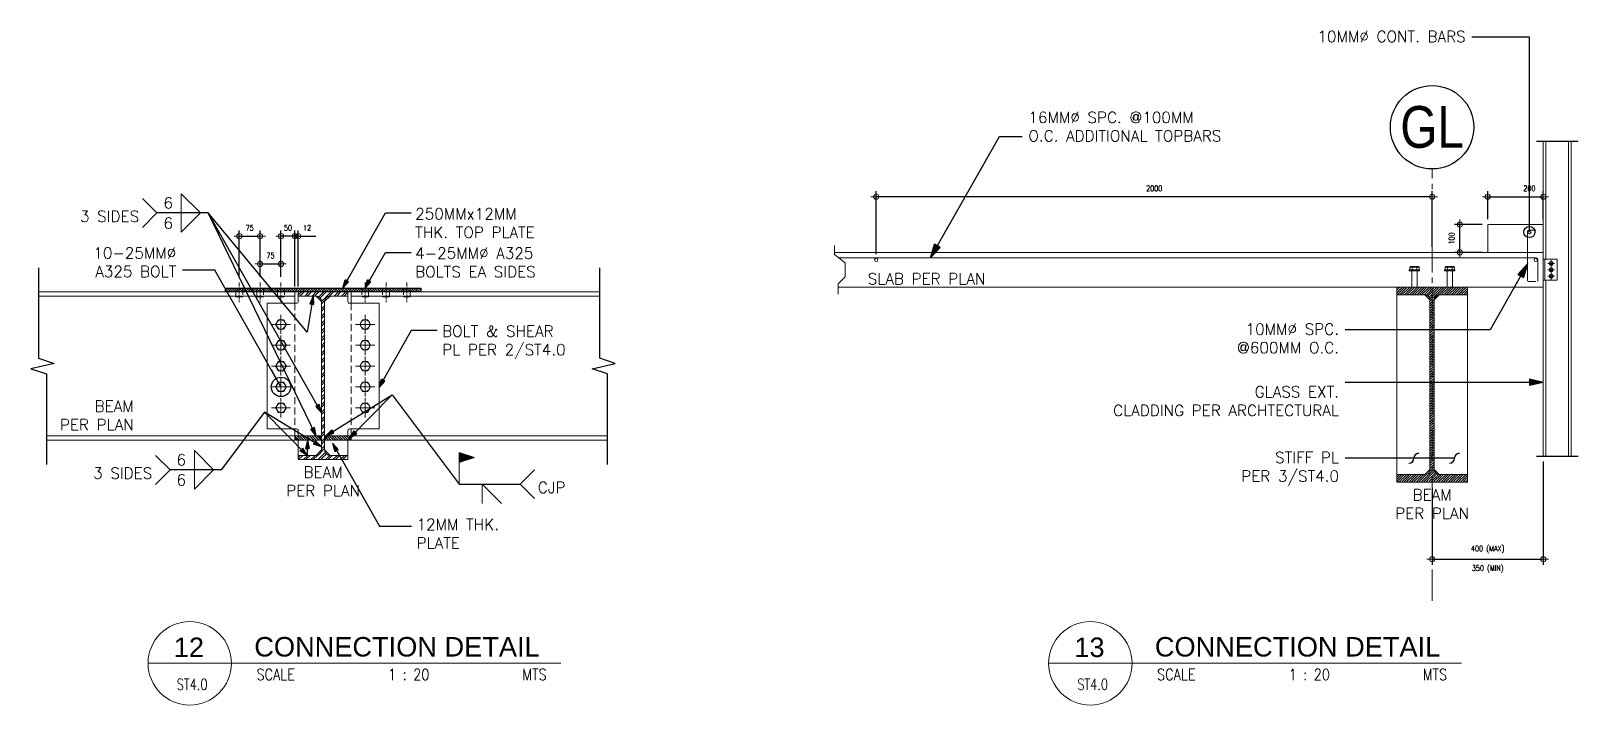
# Model space of a CAD drawing. Header units: millimetres. Extents: x -14320 to 437400, y -59080 to 73710.
# Drawn here: x 29729 to 35295, y 13732 to 16156 of the extents above; entities that cross this region are included whole.
import ezdxf
from ezdxf.enums import TextEntityAlignment as Align

# ---------------------------------------------------------------- set-up
doc = ezdxf.new("R2010")
doc.units = ezdxf.units.MM
doc.header["$LTSCALE"] = 10
doc.header["$MEASUREMENT"] = 0
doc.linetypes.add('CENTER2', pattern=[1.125, 0.75, -0.125, 0.125, -0.125])
doc.linetypes.add('HIDDEN', pattern=[0.375, 0.25, -0.125])
for name, color, linetype, lineweight in [('.2 - RED', 1, 'Continuous', 20), ('grid_iden', 1, 'Continuous', 9), ('HATCH', 8, 'Continuous', 5), ('HPROP', 251, 'Continuous', 9), ('OUTLINE', 1, 'HIDDEN', 15), ('S-Ablt', 1, 'Continuous', 9), ('S-ANNO-DIMS', 1, 'Continuous', 5), ('S-Anno-Text', 52, 'Continuous', 15), ('S-ANNO-WELD', 1, 'Continuous', 9), ('S-BEAM-IDEN', 2, 'Continuous', 9), ('S-BRACE', 2, 'Continuous', 9), ('S-COLS', 6, 'Continuous', 15), ('S-DETL-FAST', 40, 'Continuous', 9), ('S-DETL-LN03', 3, 'Continuous', 9), ('S-DETL-RBAR', 7, 'Continuous', 9), ('S_GRID LINES', 252, 'Continuous', 5), ('SLAB', 4, 'Continuous', 9), ('TEXT', 2, 'Continuous', 20), ('WINDOW', 37, 'Continuous', 15)]:
    doc.layers.add(name, color=color, linetype=linetype, lineweight=lineweight)
doc.styles.add('1', font='simplex.shx', dxfattribs={"width": 0.85, "height": 40})
doc.styles.add('2', font='simplex.shx', dxfattribs={"width": 0.95, "height": 40})
doc.styles.add('40', font='simplex.shx', dxfattribs={"width": 0.8, "height": 20})
doc.styles.add('ARIALNW', font='ARIALN.TTF')
doc.styles.add('ROMANS12', font='ROMANS.shx', dxfattribs={"height": 1.125})
doc.styles.add('ROMANSX', font='ROMANS.shx', dxfattribs={"height": 0.09375})
doc.styles.add('SHEETNAME', font='simplex.shx', dxfattribs={"width": 0.75, "height": 200})
doc.styles.add('TITLE1', font='HELV.shx', dxfattribs={"height": 500})
doc.dimstyles.new('ESCA20', dxfattribs={"dimtxt": 40, "dimasz": 0.25, "dimexe": 20, "dimexo": 20, "dimgap": 20, "dimtad": 1, "dimdec": 0, "dimrnd": 1, "dimdsep": 46, "dimtxsty": '40', "dimblk1": 'ESCADIM_ARW', "dimblk2": 'ESCADIM_ARW', "dimsah": 1, "dimcen": 50, "dimclrd": 256, "dimclre": 256, "dimclrt": 52, "dimadec": 0, "dimazin": 0, "dimtfac": 1, "dimtdec": 0, "dimtofl": 0, "dimtmove": 0, "dimatfit": 3, "dimldrblk": 'ESCADIM_ARW', "dimfxl": 1, "dimtolj": 1, "dimtzin": 0, "dimarcsym": 0})
doc.dimstyles.new('ESCA_ARW$7', dxfattribs={"dimtxt": 200, "dimasz": 1, "dimexe": 100, "dimexo": 100, "dimgap": 100, "dimtad": 1, "dimdec": 0, "dimrnd": 1, "dimdsep": 46, "dimtxsty": '1', "dimblk1": 'dim_arw', "dimblk2": 'dim_arw', "dimsah": 1, "dimcen": 50, "dimclrd": 1, "dimclre": 256, "dimclrt": 52, "dimadec": 0, "dimazin": 0, "dimtfac": 1, "dimtofl": 0, "dimtmove": 0, "dimatfit": 3, "dimldrblk": 'dim_arw', "dimfxl": 1, "dimtolj": 1, "dimtzin": 0, "dimarcsym": 0})

# ---------------------------------------------------------------- blocks, each defined once
blk = doc.blocks.new('BOLT', base_point=(6.579, 3.6798))
for p, q in [((6.571, 3.6847), (6.571, 3.6798)), ((6.575, 3.6847), (6.571, 3.6847)), ((6.575, 3.6858), (6.573, 3.6858)), ((6.575, 3.6798), (6.575, 3.6858)), ((6.575, 3.6858), (6.583, 3.6858)), ((6.575, 3.6847), (6.583, 3.6847)), ((6.585, 3.6858), (6.583, 3.6858)), ((6.583, 3.6798), (6.583, 3.6858)), ((6.587, 3.6847), (6.583, 3.6847)), ((6.587, 3.6798), (6.587, 3.6847))]:
    blk.add_line(p, q)
for centre, radius, start, end in [((6.573, 3.6833), 0.00241, 33.9696, 146.0304), ((6.579, 3.6777), 0.00805, 60.2058, 119.7942), ((6.585, 3.6833), 0.00241, 33.9696, 146.0304)]:
    blk.add_arc(centre, radius, start, end)
blk = doc.blocks.new('BOLT20')
at = {"color": 1}
for p, q in [((-18.5, 4.5), (-18.5, 0)), ((18.5, 4.5), (-18.5, 4.5)), ((-18.5, 0), (18.5, 0)), ((18.5, 0), (18.5, 4.5))]:
    blk.add_line(p, q, dxfattribs=at)
at = {"color": 1, "xscale": 2125, "yscale": 2000, "zscale": 2125}
blk.add_blockref('BOLT', (0, 4.5), dxfattribs=at)
blk = doc.blocks.new('HBOLTP')
at = {"color": 0, "linetype": 'ByBlock'}
blk.add_lwpolyline([(-0.25, 0.43), (-0.5, 0), (-0.25, -0.43), (0.25, -0.43), (0.5, 0), (0.25, 0.43)], close=True, dxfattribs=at)
blk.add_circle((0, 0), 0.433, dxfattribs=at)
blk = doc.blocks.new('ESCADIM_ARW')
at = {"color": 9}
blk.add_line((75, 0), (-75, 0), dxfattribs=at)
blk.add_circle((0, 0), 37.5, dxfattribs=at)
blk = doc.blocks.new('*D71')
at = {"layer": 'Defpoints', "color": 0, "transparency": 16777216}
for p in [(35170, 15559.7), (34970, 15459.7), (35170, 15459.7)]:
    blk.add_point(p, dxfattribs=at)
at = {"layer": 'S-ANNO-DIMS', "lineweight": -2, "transparency": 16777216}
for p, q in [((34970, 15479.7), (34970, 15579.7)), ((34970.3, 15559.7), (35169.8, 15559.7)), ((35170, 15479.7), (35170, 15579.7))]:
    blk.add_line(p, q, dxfattribs=at)
at = {"layer": 'S-ANNO-DIMS', "lineweight": -2, "transparency": 16777216, "xscale": 0.25, "yscale": 0.25, "zscale": 0.25, "rotation": 180}
blk.add_blockref('ESCADIM_ARW', (34970, 15559.7), dxfattribs=at)
at = {"layer": 'S-ANNO-DIMS', "lineweight": -2, "transparency": 16777216, "xscale": 0.25, "yscale": 0.25, "zscale": 0.25}
blk.add_blockref('ESCADIM_ARW', (35170, 15559.7), dxfattribs=at)
at = {"layer": 'S-ANNO-DIMS', "color": 52, "transparency": 16777216, "insert": (35120, 15589.7), "char_height": 20, "attachment_point": 5, "style": '40'}
blk.add_mtext('\\A1;200', dxfattribs=at)
blk = doc.blocks.new('*D72')
at = {"layer": 'Defpoints', "color": 0, "transparency": 16777216}
for p in [(34870, 15459.7), (34970, 15459.7), (34970, 15359.7)]:
    blk.add_point(p, dxfattribs=at)
at = {"layer": 'S-ANNO-DIMS', "lineweight": -2, "transparency": 16777216}
for p, q in [((34950, 15459.7), (34850, 15459.7)), ((34870, 15360), (34870, 15459.5)), ((34950, 15359.7), (34850, 15359.7))]:
    blk.add_line(p, q, dxfattribs=at)
at = {"layer": 'S-ANNO-DIMS', "lineweight": -2, "transparency": 16777216, "xscale": 0.25, "yscale": 0.25, "zscale": 0.25}
for p, rotation in [((34870, 15459.7), 90), ((34870, 15359.7), 270)]:
    blk.add_blockref('ESCADIM_ARW', p, dxfattribs=dict(at, rotation=rotation))
at = {"layer": 'S-ANNO-DIMS', "color": 52, "transparency": 16777216, "insert": (34840, 15409.7), "char_height": 20, "attachment_point": 5, "rotation": 90, "style": '40'}
blk.add_mtext('\\A1;100', dxfattribs=at)
blk = doc.blocks.new('*D73')
at = {"layer": 'Defpoints', "color": 0, "transparency": 16777216}
for p in [(32770, 15559.7), (32770, 15332.7), (34770, 15359.7)]:
    blk.add_point(p, dxfattribs=at)
at = {"layer": 'S-ANNO-DIMS', "lineweight": -2, "transparency": 16777216}
for p, q in [((32770, 15352.7), (32770, 15579.7)), ((34769.8, 15559.7), (32770.3, 15559.7)), ((34770, 15379.7), (34770, 15579.7))]:
    blk.add_line(p, q, dxfattribs=at)
at = {"layer": 'S-ANNO-DIMS', "lineweight": -2, "transparency": 16777216, "xscale": 0.25, "yscale": 0.25, "zscale": 0.25, "rotation": 180}
blk.add_blockref('ESCADIM_ARW', (32770, 15559.7), dxfattribs=at)
at = {"layer": 'S-ANNO-DIMS', "lineweight": -2, "transparency": 16777216, "xscale": 0.25, "yscale": 0.25, "zscale": 0.25}
blk.add_blockref('ESCADIM_ARW', (34770, 15559.7), dxfattribs=at)
at = {"layer": 'S-ANNO-DIMS', "color": 52, "transparency": 16777216, "insert": (33770, 15589.7), "char_height": 20, "attachment_point": 5, "style": '40'}
blk.add_mtext('\\A1;2000', dxfattribs=at)
blk = doc.blocks.new('dim_arw')
h = blk.add_hatch(color=256)
h.paths.add_polyline_path([(-125.603, 29.454), (0, 0), (-125.603, -29.454, -0.115681), (-132.51, 0, -0.115681)])
h.paths.add_polyline_path([(-249.023, 58.396), (-125.603, 29.454, 0.115681), (-132.51, 0, 0.115681), (-125.603, -29.454), (-249.023, -58.396)])
for p, q in [((0, 0), (-249.023, 58.396)), ((-249.023, 58.396), (-249.023, -58.396)), ((0, 0), (-249.023, -58.396))]:
    blk.add_line(p, q)
blk = doc.blocks.new('*D74')
at = {"layer": 'Defpoints', "color": 0, "transparency": 16777216}
for p in [(35170, 14627.2, 0), (34770, 14532.9, 0), (35170, 14256.3)]:
    blk.add_point(p, dxfattribs=at)
at = {"layer": 'S-ANNO-DIMS', "lineweight": -2, "transparency": 16777216}
for p, q in [((35170, 14607.2), (35170, 14236.3)), ((34770, 14512.9), (34770, 14236.3)), ((34770.3, 14256.3), (35169.8, 14256.3))]:
    blk.add_line(p, q, dxfattribs=at)
at = {"layer": 'S-ANNO-DIMS', "lineweight": -2, "transparency": 16777216, "xscale": 0.25, "yscale": 0.25, "zscale": 0.25, "rotation": 180}
blk.add_blockref('ESCADIM_ARW', (34770, 14256.3), dxfattribs=at)
at = {"layer": 'S-ANNO-DIMS', "lineweight": -2, "transparency": 16777216, "xscale": 0.25, "yscale": 0.25, "zscale": 0.25}
blk.add_blockref('ESCADIM_ARW', (35170, 14256.3), dxfattribs=at)
at = {"layer": 'S-ANNO-DIMS', "color": 52, "transparency": 16777216, "char_height": 20, "attachment_point": 5, "style": '40'}
for s, insert in [('\\A1;400 (MAX)', (34970, 14291.6)), ('\\A1;350 (MIN)', (34970, 14221.1))]:
    blk.add_mtext(s, dxfattribs=dict(at, insert=insert))
blk = doc.blocks.new('*D123')
at = {"layer": 'Defpoints', "color": 0, "transparency": 16777216}
for p in [(30690.6, 15418), (30678.6, 15217.5), (30690.6, 15217.5)]:
    blk.add_point(p, dxfattribs=at)
at = {"layer": 'S-ANNO-DIMS', "lineweight": -2, "transparency": 16777216}
for p, q in [((30678.3, 15418), (30678.1, 15418)), ((30678.6, 15237.5), (30678.6, 15438)), ((30690.6, 15237.5), (30690.6, 15438)), ((30690.8, 15418), (30753.9, 15418))]:
    blk.add_line(p, q, dxfattribs=at)
at = {"layer": 'S-ANNO-DIMS', "lineweight": -2, "transparency": 16777216, "xscale": 0.25, "yscale": 0.25, "zscale": 0.25}
blk.add_blockref('ESCADIM_ARW', (30678.6, 15418), dxfattribs=at)
at = {"layer": 'S-ANNO-DIMS', "lineweight": -2, "transparency": 16777216, "xscale": 0.25, "yscale": 0.25, "zscale": 0.25, "rotation": 180}
blk.add_blockref('ESCADIM_ARW', (30690.6, 15418), dxfattribs=at)
at = {"layer": 'S-ANNO-DIMS', "color": 52, "transparency": 16777216, "insert": (30722.5, 15448), "char_height": 20, "attachment_point": 5, "style": '40'}
blk.add_mtext('\\A1;12', dxfattribs=at)
blk = doc.blocks.new('*D124')
at = {"layer": 'Defpoints', "color": 0, "transparency": 16777216}
for p in [(30628.6, 15418), (30628.6, 15251.5), (30678.6, 15217.5)]:
    blk.add_point(p, dxfattribs=at)
at = {"layer": 'S-ANNO-DIMS', "lineweight": -2, "transparency": 16777216}
for p, q in [((30628.6, 15271.5), (30628.6, 15438)), ((30678.3, 15418), (30628.8, 15418)), ((30678.6, 15237.5), (30678.6, 15438))]:
    blk.add_line(p, q, dxfattribs=at)
at = {"layer": 'S-ANNO-DIMS', "lineweight": -2, "transparency": 16777216, "xscale": 0.25, "yscale": 0.25, "zscale": 0.25, "rotation": 180}
blk.add_blockref('ESCADIM_ARW', (30628.6, 15418), dxfattribs=at)
at = {"layer": 'S-ANNO-DIMS', "lineweight": -2, "transparency": 16777216, "xscale": 0.25, "yscale": 0.25, "zscale": 0.25}
blk.add_blockref('ESCADIM_ARW', (30678.6, 15418), dxfattribs=at)
at = {"layer": 'S-ANNO-DIMS', "color": 52, "transparency": 16777216, "insert": (30653.6, 15448), "char_height": 20, "attachment_point": 5, "style": '40'}
blk.add_mtext('\\A1;50', dxfattribs=at)
blk = doc.blocks.new('*D125')
at = {"layer": 'Defpoints', "color": 0, "transparency": 16777216}
for p in [(30628.6, 15318), (30553.6, 15251.5), (30628.6, 15251.5)]:
    blk.add_point(p, dxfattribs=at)
at = {"layer": 'S-ANNO-DIMS', "lineweight": -2, "transparency": 16777216}
for p, q in [((30553.6, 15271.5), (30553.6, 15338)), ((30553.8, 15318), (30628.3, 15318)), ((30628.6, 15271.5), (30628.6, 15338))]:
    blk.add_line(p, q, dxfattribs=at)
at = {"layer": 'S-ANNO-DIMS', "lineweight": -2, "transparency": 16777216, "xscale": 0.25, "yscale": 0.25, "zscale": 0.25, "rotation": 180}
blk.add_blockref('ESCADIM_ARW', (30553.6, 15318), dxfattribs=at)
at = {"layer": 'S-ANNO-DIMS', "lineweight": -2, "transparency": 16777216, "xscale": 0.25, "yscale": 0.25, "zscale": 0.25}
blk.add_blockref('ESCADIM_ARW', (30628.6, 15318), dxfattribs=at)
at = {"layer": 'S-ANNO-DIMS', "color": 52, "transparency": 16777216, "insert": (30591.1, 15348), "char_height": 20, "attachment_point": 5, "style": '40'}
blk.add_mtext('\\A1;75', dxfattribs=at)
blk = doc.blocks.new('*D126')
at = {"layer": 'Defpoints', "color": 0, "transparency": 16777216}
for p in [(30553.6, 15418), (30478.6, 15251.5), (30553.6, 15251.5)]:
    blk.add_point(p, dxfattribs=at)
at = {"layer": 'S-ANNO-DIMS', "lineweight": -2, "transparency": 16777216}
for p, q in [((30478.6, 15271.5), (30478.6, 15438)), ((30478.8, 15418), (30553.3, 15418)), ((30553.6, 15271.5), (30553.6, 15438))]:
    blk.add_line(p, q, dxfattribs=at)
at = {"layer": 'S-ANNO-DIMS', "lineweight": -2, "transparency": 16777216, "xscale": 0.25, "yscale": 0.25, "zscale": 0.25, "rotation": 180}
blk.add_blockref('ESCADIM_ARW', (30478.6, 15418), dxfattribs=at)
at = {"layer": 'S-ANNO-DIMS', "lineweight": -2, "transparency": 16777216, "xscale": 0.25, "yscale": 0.25, "zscale": 0.25}
blk.add_blockref('ESCADIM_ARW', (30553.6, 15418), dxfattribs=at)
at = {"layer": 'S-ANNO-DIMS', "color": 52, "transparency": 16777216, "insert": (30516.1, 15448), "char_height": 20, "attachment_point": 5, "style": '40'}
blk.add_mtext('\\A1;75', dxfattribs=at)
blk = doc.blocks.new('*U11')
at = {"layer": 'S-ANNO-WELD'}
blk.add_lwpolyline([(0, 0), (0, -0.162), (0.162, 0)], dxfattribs=at)
blk = doc.blocks.new('*U8')
at = {"layer": 'S-ANNO-WELD'}
blk.add_line((0, 0), (0, 0.225), dxfattribs=at)
blk.add_lwpolyline([(0, 0.182), (0, 0.268), (-0.13, 0.225), (0, 0.182)], dxfattribs=at)
blk.add_solid([(0, 0.182), (-0.13, 0.225), (0, 0.268)], dxfattribs=at)

msp = doc.modelspace()

# ---------------------------------------------------------------- hatches: boundary and pattern name
at = {"layer": 'HATCH'}
h = msp.add_hatch(dxfattribs=at)
h.set_pattern_fill('ANSI31', color=254, scale=50, angle=90, style=0)
h.set_pattern_definition([(135, (-112174.879, -117250.99), (-4.41941738, -4.41941738), [])])
h.paths.add_polyline_path([(30428.6, 15231.5), (31131.4, 15231.5), (31131.4, 15217.5), (30428.6, 15217.5)])
h = msp.add_hatch(dxfattribs=at)
h.set_pattern_fill('ANSI32', color=256, scale=50, style=0)
h.set_pattern_definition([(45, (-3240, 8136), (-13.258252, 13.258252), []), (45, (-3231.161, 8136), (-13.258252, 13.258252), [])])
edge = h.paths.add_edge_path()
edge.add_line((30780, 14614.5), (30690.6, 14614.5))
edge.add_line((30690.6, 14614.5), (30690.6, 14629.5))
edge.add_line((30690.6, 14629.5), (30754.6, 14629.5))
edge.add_arc((30754.6, 14649.4), 19.9, 270, 360)
edge.add_line((30774.5, 14649.4), (30774.5, 15182.6))
edge.add_arc((30754.6, 15182.6), 19.9, 0, 90)
edge.add_line((30754.6, 15202.5), (30690.6, 15202.5))
edge.add_line((30690.6, 15202.5), (30690.6, 15217.5))
edge.add_line((30690.6, 15217.5), (30869.4, 15217.5))
edge.add_line((30869.4, 15217.5), (30869.4, 15202.5))
edge.add_line((30869.4, 15202.5), (30805.4, 15202.5))
edge.add_arc((30805.4, 15182.6), 19.9, 90, 180)
edge.add_line((30785.5, 15182.6), (30785.5, 14649.4))
edge.add_arc((30805.4, 14649.4), 19.9, 180, 270)
edge.add_line((30805.4, 14629.5), (30869.4, 14629.5))
edge.add_line((30869.4, 14629.5), (30869.4, 14614.5))
edge.add_line((30869.4, 14614.5), (30780, 14614.5))
h = msp.add_hatch(dxfattribs=at)
h.set_pattern_fill('ANSI31', color=254, scale=50, style=0)
h.set_pattern_definition([(45, (-117060.623, 1741.6995), (-4.41941738, 4.41941738), [])])
edge = h.paths.add_edge_path()
edge.add_line((34770, 14532.9), (34642.9, 14532.9))
edge.add_line((34642.9, 14532.9), (34642.9, 14560.9))
edge.add_line((34642.9, 14560.9), (34744.2, 14560.9))
edge.add_arc((34744.2, 14579), 18.1, 270, 360)
edge.add_line((34762.3, 14579), (34762.3, 15188.7))
edge.add_arc((34744.2, 15188.7), 18.1, 0, 90)
edge.add_line((34744.2, 15206.8), (34642.9, 15206.8))
edge.add_line((34642.9, 15206.8), (34642.9, 15234.7))
edge.add_line((34642.9, 15234.7), (34897.1, 15234.7))
edge.add_line((34897.1, 15234.7), (34897.1, 15206.8))
edge.add_line((34897.1, 15206.8), (34795.8, 15206.8))
edge.add_arc((34795.8, 15188.7), 18.1, 90, 180)
edge.add_line((34777.7, 15188.7), (34777.7, 14579))
edge.add_arc((34795.8, 14579), 18.1, 180, 270)
edge.add_line((34795.8, 14560.9), (34897.1, 14560.9))
edge.add_line((34897.1, 14560.9), (34897.1, 14532.9))
edge.add_line((34897.1, 14532.9), (34770, 14532.9))
h = msp.add_hatch(dxfattribs=at)
h.set_pattern_fill('ANSI31', color=254, scale=50, angle=90, style=0)
h.set_pattern_definition([(135, (-3240, 8136), (-4.4194174, -4.4194174), [])])
h.paths.add_polyline_path([(30690.6, 14684.4), (30774.5, 14684.4), (30762.5, 14700), (30678.6, 14700)])
h.paths.add_polyline_path([(30869.4, 14684.4), (30785.5, 14684.4), (30797.5, 14700), (30881.4, 14700)])
h = msp.add_hatch(dxfattribs=at)
h.set_pattern_fill('ANSI37', color=256, scale=5, style=0)
h.set_pattern_definition([(45, (-3240, 8136), (-0.441941738, 0.441941738), []), (135, (-3240, 8136), (-0.441941738, -0.441941738), [])])
h.paths.add_polyline_path([(30678.6, 14700), (30678.6, 14684.4), (30690.6, 14684.4)])
h.paths.add_polyline_path([(30774.5, 14700), (30762.5, 14700), (30774.5, 14684.4)])
h.paths.add_polyline_path([(30797.5, 14700), (30785.5, 14700), (30785.5, 14684.4)])
h.paths.add_polyline_path([(30881.4, 14700), (30869.4, 14684.4), (30881.4, 14684.4)])

# ---------------------------------------------------------------- linework, layer by layer
at = {"layer": '.2 - RED', "elevation": 0}
for points in [[(35170, 15259.7), (35220, 15259.7), (35220, 15334.7), (35170, 15334.7)], [(35176, 15259.7), (35170, 15259.7), (35170, 15334.7), (35176, 15334.7)], [(34642.9, 15206.8), (34744.2, 15206.8), (34762.3, 15188.7), (34762.3, 14579), (34744.2, 14560.9), (34642.9, 14560.9)], [(34897.1, 15206.8), (34795.8, 15206.8), (34777.7, 15188.7), (34777.7, 14579), (34795.8, 14560.9), (34897.1, 14560.9)]]:
    msp.add_lwpolyline(points, close=True, dxfattribs=at)
at = {"color": 1}
for p, q in [((35145, 15759.7, 0), (35295, 15759.7, 0)), ((35145, 14627.2, 0), (35295, 14627.2, 0))]:
    msp.add_line(p, q, dxfattribs=at)
for points in [[(29756.8, 15304.7), (29756.8, 14978.7), (29812.4, 14960.4), (29729, 14941.4), (29784.6, 14923.1), (29784.6, 14597.1)], [(31803.2, 14597.1), (31803.2, 14923.1), (31747.6, 14941.4), (31831, 14960.4), (31775.4, 14978.7), (31775.4, 15304.7)]]:
    msp.add_lwpolyline(points, dxfattribs=at)
at = {"color": 5}
msp.add_lwpolyline([(30428.6, 15231.5), (31131.4, 15231.5), (31131.4, 15217.5), (30428.6, 15217.5)], close=True, dxfattribs=at)
msp.add_circle((34770, 15809.7, 0), 150)
at = {"layer": 'grid_iden', "elevation": 0}
msp.add_lwpolyline([(32620, 15384.7), (32620, 15351.6), (32658.7, 15322.2), (32658.7, 15272.2), (32633.7, 15246.8), (32633.7, 15209.7)], dxfattribs=at)
at = {"layer": 'HPROP', "color": 1}
for p, q in [((34696.4, 15297.3, 0), (34696.4, 15234.7, 0)), ((34716.4, 15297.3, 0), (34716.4, 15234.7, 0)), ((34823.6, 15297.3, 0), (34823.6, 15234.7, 0)), ((34843.6, 15297.3, 0), (34843.6, 15234.7, 0)), ((34716.4, 15234.7, 0), (34696.4, 15234.7, 0)), ((34823.6, 15234.7, 0), (34843.6, 15234.7, 0))]:
    msp.add_line(p, q, dxfattribs=at)
at = {"layer": 'OUTLINE', "linetype": 'HIDDEN', "ltscale": 10}
for p, q in [((30678.6, 15176.9), (30678.6, 14725)), ((30881.4, 15176.9), (30881.4, 14725))]:
    msp.add_line(p, q, dxfattribs=at)
for points in [[(30491.1, 15200.2), (30466.1, 15200.2), (30466.1, 15231.5), (30491.1, 15231.5)], [(30566.1, 15200.2), (30541.1, 15200.2), (30541.1, 15231.5), (30566.1, 15231.5)], [(30641.1, 15200.2), (30616.1, 15200.2), (30616.1, 15231.5), (30641.1, 15231.5)], [(30918.9, 15200.2), (30943.9, 15200.2), (30943.9, 15231.5), (30918.9, 15231.5)], [(30993.9, 15200.2), (31018.9, 15200.2), (31018.9, 15231.5), (30993.9, 15231.5)], [(31068.9, 15200.2), (31093.9, 15200.2), (31093.9, 15231.5), (31068.9, 15231.5)]]:
    msp.add_lwpolyline(points, close=True, dxfattribs=at)
at = {"layer": 'S-ANNO-DIMS', "linetype": 'CENTER2'}
for p, q in [((35185.8, 15320, 0), (35210.2, 15320, 0)), ((35198, 15307.8, 0), (35198, 15332.2, 0)), ((35198, 15285, 0), (35198, 15309.5, 0)), ((35185.8, 15297.2, 0), (35210.2, 15297.2, 0)), ((35185.8, 15274.5, 0), (35210.2, 15274.5, 0)), ((35198, 15286.7, 0), (35198, 15262.3, 0)), ((30594.2, 15100.9), (30663, 15100.9)), ((30628.6, 15135.3), (30628.6, 15066.5)), ((30965.8, 15100.9), (30897, 15100.9)), ((30931.4, 15135.3), (30931.4, 15066.5)), ((30628.6, 15060.3), (30628.6, 14991.5)), ((30931.4, 15060.3), (30931.4, 14991.5)), ((30594.2, 15025.9), (30663, 15025.9)), ((30628.6, 14985.3), (30628.6, 14916.5)), ((30965.8, 15025.9), (30897, 15025.9)), ((30931.4, 14985.3), (30931.4, 14916.5)), ((30594.2, 14950.9), (30663, 14950.9)), ((30965.8, 14950.9), (30897, 14950.9)), ((30594.2, 14875.9), (30663, 14875.9)), ((30628.6, 14910.3), (30628.6, 14841.5)), ((30965.8, 14875.9), (30897, 14875.9)), ((30931.4, 14910.3), (30931.4, 14841.5)), ((30628.6, 14835.3), (30628.6, 14766.5)), ((30931.4, 14835.3), (30931.4, 14766.5)), ((30594.2, 14800.9), (30663, 14800.9)), ((30965.8, 14800.9), (30897, 14800.9))]:
    msp.add_line(p, q, dxfattribs=at)
at = {"layer": 'S-ANNO-DIMS', "linetype": 'CENTER2', "ltscale": 2}
for p, q in [((30478.6, 15251.5), (30478.6, 15180.2)), ((30553.6, 15251.5), (30553.6, 15180.2)), ((30553.6, 15251.5), (30553.6, 15180.2)), ((30628.6, 15251.5), (30628.6, 15180.2)), ((30931.4, 15251.5), (30931.4, 15180.2)), ((31006.4, 15251.5), (31006.4, 15180.2)), ((31006.4, 15251.5), (31006.4, 15180.2)), ((31081.4, 15251.5), (31081.4, 15180.2))]:
    msp.add_line(p, q, dxfattribs=at)
at = {"layer": 'S-Anno-Text', "color": 1}
for p, q in [((30150.4, 13882), (31635.6, 13882)), ((33390.4, 13882), (34875.6, 13882))]:
    msp.add_line(p, q, dxfattribs=at)
for centre in [(30300.4, 13882), (33540.4, 13882)]:
    msp.add_circle(centre, 150, dxfattribs=at)
at = {"layer": 'S-ANNO-WELD'}
for points in [[(30130.2, 15553.3), (30182.1, 15501.4), (30130.2, 15449.4)], [(30177.5, 14629.5), (30229.4, 14577.6), (30177.5, 14525.6)], [(31540.7, 14578.3), (31488.8, 14526.3), (31540.7, 14474.4)]]:
    msp.add_lwpolyline(points, dxfattribs=at)
at = {"layer": 'S-BEAM-IDEN'}
for p, q in [((30678.6, 15201.9), (29756.8, 15201.9)), ((30881.4, 15201.9), (31775.4, 15201.9)), ((30678.6, 14700), (29784.6, 14700)), ((30881.4, 14700), (31803.2, 14700))]:
    msp.add_line(p, q, dxfattribs=at)
for points in [[(29756.8, 15217.5), (30678.6, 15217.5), (30678.6, 15176.9)], [(31775.4, 15217.5), (30881.4, 15217.5), (30881.4, 15176.9)], [(30678.6, 14725), (30678.6, 14684.4), (29784.6, 14684.4)], [(30881.4, 14725), (30881.4, 14684.4), (31803.2, 14684.4)]]:
    msp.add_lwpolyline(points, dxfattribs=at)
for points in [[(30690.6, 14684.4), (30774.5, 14684.4), (30762.5, 14700), (30678.6, 14700)], [(30869.4, 14684.4), (30785.5, 14684.4), (30797.5, 14700), (30881.4, 14700)]]:
    msp.add_lwpolyline(points, close=True, dxfattribs=at)
at = {"layer": 'S-BRACE', "color": 254, "ltscale": 0.05}
for points in [[(30774.5, 14700), (30774.5, 15182.6), (30754.6, 15202.5), (30690.6, 15202.5), (30690.6, 15182.9, -0.414214), (30684.6, 15176.9), (30578.6, 15176.9), (30578.6, 14725), (30684.6, 14725, -0.414214), (30690.6, 14719), (30690.6, 14700), (30774.5, 14700)], [(30785.5, 14700), (30785.5, 15182.6), (30805.4, 15202.5), (30869.4, 15202.5), (30869.4, 15182.9, 0.414214), (30875.4, 15176.9), (30981.4, 15176.9), (30981.4, 14725), (30875.4, 14725, 0.414214), (30869.4, 14719), (30869.4, 14700), (30785.5, 14700)]]:
    msp.add_lwpolyline(points, format="xyb", dxfattribs=at)
for points in [[(30690.6, 14684.4), (30774.5, 14684.4), (30774.5, 14649.4), (30754.6, 14629.5), (30690.6, 14629.5)], [(30869.4, 14684.4), (30785.5, 14684.4), (30785.5, 14649.4), (30805.4, 14629.5), (30869.4, 14629.5)]]:
    msp.add_lwpolyline(points, close=True, dxfattribs=at)
at = {"layer": 'S-COLS', "ltscale": 0.05}
msp.add_lwpolyline([(30780, 14614.5), (30690.6, 14614.5), (30690.6, 14629.5), (30754.6, 14629.5, 0.414214), (30774.5, 14649.4), (30774.5, 15182.6, 0.414214), (30754.6, 15202.5), (30690.6, 15202.5), (30690.6, 15217.5), (30869.4, 15217.5), (30869.4, 15202.5), (30805.4, 15202.5, 0.414214), (30785.5, 15182.6), (30785.5, 14649.4, 0.414214), (30805.4, 14629.5), (30869.4, 14629.5), (30869.4, 14614.5), (30780, 14614.5)], format="xyb", dxfattribs=at)
at = {"layer": 'S-DETL-LN03', "elevation": 0}
msp.add_lwpolyline([(34770, 14532.9), (34642.9, 14532.9), (34642.9, 14560.9), (34744.2, 14560.9, 0.414214), (34762.3, 14579), (34762.3, 15188.7, 0.414214), (34744.2, 15206.8), (34642.9, 15206.8), (34642.9, 15234.7), (34897.1, 15234.7), (34897.1, 15206.8), (34795.8, 15206.8, 0.414214), (34777.7, 15188.7), (34777.7, 14579, 0.414214), (34795.8, 14560.9), (34897.1, 14560.9), (34897.1, 14532.9), (34770, 14532.9)], format="xyb", dxfattribs=at)
at = {"layer": 'S-DETL-RBAR', "elevation": 0}
for points in [[(35143, 15254.7), (35119, 15254.7, -0.414214), (35113, 15260.7), (35113, 15433.7, -0.414214), (35119, 15439.7), (35143, 15439.7)], [(32635.7, 15339.7), (35144, 15339.7, -0.414214), (35150, 15333.7), (35150, 15254.7)]]:
    msp.add_lwpolyline(points, format="xyb", dxfattribs=at)
at = {"layer": 'S-DETL-RBAR'}
for centre in [(35120, 15432.7, 0), (32770, 15332.7, 0), (35143, 15332.7, 0)]:
    msp.add_circle(centre, 6, dxfattribs=at)
at = {"layer": 'S_GRID LINES', "linetype": 'CENTER2', "ltscale": 15}
msp.add_line((34770, 14106.3), (34770, 15659.7, 0), dxfattribs=at)
at = {"layer": 'SLAB', "elevation": 0}
msp.add_lwpolyline([(35170, 15359.7), (34970, 15359.7), (34970, 15459.7), (35170, 15459.7)], close=True, dxfattribs=at)
msp.add_lwpolyline([(32620, 15359.7), (35170, 15359.7), (35170, 15234.7), (32633.7, 15234.7)], dxfattribs=at)
at = {"layer": 'WINDOW', "linetype": 'Continuous', "lineweight": 15, "ltscale": 200}
for p, q in [((35170, 14627.2, 0), (35170, 15759.7, 0)), ((35179, 15334.7, 0), (35179, 15759.7, 0)), ((35261, 14627.2, 0), (35261, 15759.7, 0)), ((35270, 14627.2, 0), (35270, 15759.7, 0)), ((35179, 14627.2, 0), (35179, 15259.7, 0))]:
    msp.add_line(p, q, dxfattribs=at)

# ---------------------------------------------------------------- block references
at = {"layer": 'S-Ablt', "color": 1}
msp.add_blockref('BOLT20', (34706.4, 15292.8, 0), dxfattribs=at)
at = {"layer": 'S-Ablt', "color": 1, "xscale": -1}
msp.add_blockref('BOLT20', (34833.6, 15292.8, 0), dxfattribs=at)
at = {"layer": 'S-ANNO-WELD', "xscale": -426.6666666666861, "yscale": 426.666666666657, "zscale": 426.6666666666667, "rotation": 180}
for p in [(30269.9, 15501.4), (30317.2, 14577.6), (31352.6, 14457.1)]:
    msp.add_blockref('*U11', p, dxfattribs=at)
at = {"layer": 'S-ANNO-WELD'}
for name, p, xscale, yscale, zscale in [('*U11', (30269.9, 15501.4), 426.6666666666861, 426.6666666666861, 426.6666666666861), ('*U8', (31269.6, 14526.3), -426.6666666666861, 426.666666666657, 426.6666666666667), ('*U11', (30317.2, 14577.6), 426.6666666666861, 426.6666666666861, 426.6666666666861)]:
    msp.add_blockref(name, p, dxfattribs=dict(at, xscale=xscale, yscale=yscale, zscale=zscale))
at = {"layer": 'S-DETL-FAST', "linetype": 'ByBlock', "xscale": 13.85640646055377, "yscale": 13.85640646055377, "zscale": 13.85640646055377, "rotation": 180}
for p in [(35198, 15320, 0), (35198, 15297.2, 0)]:
    msp.add_blockref('HBOLTP', p, dxfattribs=at)
at = {"layer": 'S-DETL-FAST', "linetype": 'ByBlock'}
for p, xscale, yscale, zscale in [((35198, 15274.5, 0), -13.85640646055377, 13.85640646055377, 13.85640646055377), ((30628.6, 15100.9), -38.97000000008848, 38.97000000008848, 38.97000000008848), ((30931.4, 15100.9), 38.97000000008848, 38.97000000008848, 38.97000000008848), ((30628.6, 15025.9), -38.97000000008848, 38.97000000008848, 38.97000000008848), ((30931.4, 15025.9), 38.97000000008848, 38.97000000008848, 38.97000000008848), ((30628.6, 14950.9), -38.97000000008848, 38.97000000008848, 38.97000000008848), ((30931.4, 14950.9), 38.97000000008848, 38.97000000008848, 38.97000000008848), ((30628.6, 14875.9), -38.97000000008848, 38.97000000008848, 38.97000000008848), ((30931.4, 14875.9), 38.97000000008848, 38.97000000008848, 38.97000000008848), ((30628.6, 14800.9), -38.97000000008848, 38.97000000008848, 38.97000000008848), ((30931.4, 14800.9), 38.97000000008848, 38.97000000008848, 38.97000000008848)]:
    msp.add_blockref('HBOLTP', p, dxfattribs=dict(at, xscale=xscale, yscale=yscale, zscale=zscale))

# ---------------------------------------------------------------- texts
at = {"layer": 'S-Anno-Text', "color": 5, "style": 'TITLE1'}
for s, p in [('12', (30297.2, 13904.6)), ('13', (33537.2, 13904.6))]:
    msp.add_text(s, height=70, dxfattribs=at).set_placement(p, align=Align.CENTER)
for p in [(30532.5, 13906.5), (33772.5, 13906.5)]:
    msp.add_text('CONNECTION DETAIL', height=70, dxfattribs=at).set_placement(p)
at = {"layer": 'S-Anno-Text', "style": '2', "width": 0.85}
for p in [(30540.4, 13822), (33780.4, 13822)]:
    msp.add_text('SCALE', height=40, dxfattribs=at).set_placement(p)
at = {"layer": 'S-Anno-Text'}
for s, style, width, p in [('1 : 20', '2', 0.85, (31088, 13822)), ('1 : 20', '2', 0.85, (34328, 13822)), ('ST4.0', 'SHEETNAME', 0.75, (30308.8, 13786.4)), ('ST4.0', 'SHEETNAME', 0.75, (33548.8, 13786.4))]:
    msp.add_text(s, height=40, dxfattribs=dict(at, style=style, width=width)).set_placement(p, align=Align.CENTER)
at = {"layer": 'S-Anno-Text', "style": '2', "width": 0.85}
for p in [(31584.1, 13822), (34824.1, 13822)]:
    msp.add_text('MTS', height=40, dxfattribs=at).set_placement(p, align=Align.RIGHT)
at = {"layer": 'S-Anno-Text', "char_height": 40}
for s, insert, width, attachment_point, style in [('10MM%%C CONT. BARS ', (34890.6, 16155.9, 0), 1104.462, 3, 'ROMANS12'), ('16MM%%C SPC. @100MM\\PO.C. ADDITIONAL TOPBARS', (33317.6, 15865, 0), 910.912, 1, 'ROMANS12'), ('6', (30239.8, 15537.6), 275.166, 6, 'ROMANSX'), ('3 SIDES', (30118.2, 15489.4), 275.166, 6, 'ROMANSX'), ('6', (30239.8, 15465.1), 275.166, 6, 'ROMANSX'), ('250MMx12MM \\PTHK. TOP PLATE', (31111.4, 15518.4, 0), 766.339, 1, 'ROMANS12'), ('10-25MM%%C \\PA325 BOLT', (30251.9, 15377.5, 0), 766.339, 3, 'ROMANS12'), ('4-25MM%%C A325\\PBOLTS EA SIDES', (31111.4, 15376.7, 0), 766.339, 1, 'ROMANS12'), ('\\pxqr;SLAB PER PLAN', (33163, 15284.7, 0), 936.672, 3, 'ROMANS12'), ('BOLT & SHEAR\\PPL PER 2/ST4.0', (31208.5, 15096.4, 0), 766.339, 1, 'ROMANS12'), ('10MM%%C SPC. \\P@600MM O.C. ', (34434.9, 15103.7, 0), 1104.462, 3, 'ROMANS12'), ('GLASS EXT. \\PCLADDING PER ARCHTECTURAL', (34434.9, 14824.7, 0), 838.41, 6, 'ROMANSX'), ('BEAM\\PPER PLAN', (30099.1, 14826.6), 766.339, 3, 'ROMANS12'), ('STIFF PL\\PPER 3/ST4.0 ', (34434.9, 14641.9, 0), 1104.462, 3, 'ROMANS12'), ('3 SIDES', (30165.5, 14565.6), 275.166, 6, 'ROMANSX'), ('6', (30287.1, 14613.8), 275.166, 6, 'ROMANSX'), ('\\pxqc;BEAM\\PPER PLAN', (30780, 14589.5), 766.339, 2, 'ROMANS12'), ('6', (30287.1, 14541.3), 275.166, 6, 'ROMANSX'), ('CJP', (31552.7, 14514.4), 275.166, 4, 'ROMANSX'), ('\\pxqc;BEAM\\PPER PLAN', (34770, 14507.9, 0), 936.672, 2, 'ROMANS12'), ('12MM THK.\\PPLATE', (31116.2, 14401.4, 0), 766.339, 1, 'ROMANS12')]:
    msp.add_mtext(s, dxfattribs=dict(at, insert=insert, width=width, attachment_point=attachment_point, style=style))
at = {"layer": 'TEXT', "insert": (34770, 15809.7, 0), "char_height": 150, "width": 943.451, "attachment_point": 5, "style": 'ARIALNW'}
msp.add_mtext('GL', dxfattribs=at)

# ---------------------------------------------------------------- dimensions: what is measured, and where the dimension line sits
at = {"layer": 'S-ANNO-DIMS'}
dim = msp.add_linear_dim(base=(32770, 15559.7, 0), p1=(34770, 15359.7, 0), p2=(32770, 15332.7, 0), angle=180, text='<>\\X', dimstyle='ESCA20', dxfattribs=at)
dim.commit()
dim.dimension.update_dxf_attribs({"geometry": '*D73', "text_midpoint": (33770, 15559.7, 0)})
for base, p1, p2, picture, middle in [((35170, 15559.7, 0), (34970, 15459.7, 0), (35170, 15459.7, 0), '*D71', (35120, 15559.7, 0)), ((30553.6, 15418), (30478.6, 15251.5), (30553.6, 15251.5), '*D126', (30516.1, 15418)), ((30628.6, 15318), (30553.6, 15251.5), (30628.6, 15251.5), '*D125', (30591.1, 15318))]:
    dim = msp.add_linear_dim(base=base, p1=p1, p2=p2, dimstyle='ESCA20', dxfattribs=at)
    dim.commit()
    dim.dimension.update_dxf_attribs({"geometry": picture, "text_midpoint": middle, "dimtype": 160})
for base, p1, p2, angle, picture, middle in [((34870, 15459.7, 0), (34970, 15359.7, 0), (34970, 15459.7, 0), 90, '*D72', (34870, 15409.7, 0)), ((30628.6, 15418), (30678.6, 15217.5), (30628.6, 15251.5), 180, '*D124', (30653.6, 15418))]:
    dim = msp.add_linear_dim(base=base, p1=p1, p2=p2, angle=angle, dimstyle='ESCA20', dxfattribs=at)
    dim.commit()
    dim.dimension.update_dxf_attribs({"geometry": picture, "text_midpoint": middle, "dimtype": 160})
dim = msp.add_linear_dim(base=(30690.6, 15418), p1=(30678.6, 15217.5), p2=(30690.6, 15217.5), dimstyle='ESCA20', dxfattribs=at)
dim.commit()
dim.dimension.update_dxf_attribs({"geometry": '*D123', "text_midpoint": (30722.5, 15448)})
dim = msp.add_linear_dim(base=(35170, 14256.3), p1=(34770, 14532.9, 0), p2=(35170, 14627.2, 0), text='<> (MAX)\\X350 (MIN)', dimstyle='ESCA20', dxfattribs=at)
dim.commit()
dim.dimension.update_dxf_attribs({"geometry": '*D74', "text_midpoint": (34970, 14256.3)})

# ---------------------------------------------------------------- leaders
at = {"layer": 'S-ANNO-WELD'}
for points, override in [([(35120, 15432.7, 0), (35120, 16133.6, 0), (34913.3, 16133.6, 0)], {"dimscale": 0.2, "dimasz": 200, "dimldrblk": 'DotBlank'}), ([(32965.7, 15339.7, 0), (33213.8, 15776.3, 0), (33295.1, 15776.3, 0)], {"dimscale": 0.2}), ([(30743.9, 15202.5), (30722.6, 15072.3), (30366.6, 15501.4), (30182.1, 15501.4)], {"dimscale": 0.2, "dimasz": 0.6, "dimgap": 50}), ([(30774.5, 14783.3), (30366.6, 15501.4), (30182.1, 15501.4)], {"dimscale": 0.2, "dimasz": 0.6, "dimgap": 50}), ([(30755.3, 14700), (30366.6, 15501.4), (30182.1, 15501.4)], {"dimscale": 0.2, "dimasz": 0.6, "dimgap": 50}), ([(30850.9, 15231.5), (31004.2, 15501.4), (31096.4, 15501.4)], {"dimscale": 0.2, "dimasz": 0.6, "dimgap": 50}), ([(30931.4, 15231.5), (31004.2, 15359.6), (31096.4, 15359.6)], {"dimscale": 0.2, "dimasz": 0.6, "dimgap": 50}), ([(35113, 15318.2, 0), (34978.5, 15081.4, 0), (34457.6, 15081.4, 0)], {"dimscale": 0.2}), ([(30628.6, 14875.9), (30390, 15295.9), (30274.3, 15295.9)], {"dimscale": 0.2, "dimasz": 350, "dimgap": 50, "dimldrblk": 'DotBlank'}), ([(30981.4, 14874.2), (31098.4, 15080.1), (31190.7, 15080.1)], {"dimscale": 0.2, "dimasz": 0.6, "dimgap": 50}), ([(35170, 14892.2, 0), (34457.6, 14892.2, 0)], {"dimscale": 0.2}), ([(30789.7, 14700), (31028.3, 14847.7), (31269.6, 14526.3), (31488.8, 14526.3)], {"dimscale": 0.2, "dimasz": 0.6, "dimgap": 50}), ([(30875.4, 14692.2), (31028.3, 14847.7), (31269.6, 14526.3), (31488.8, 14526.3)], {"dimscale": 0.2, "dimasz": 0.6, "dimgap": 50}), ([(30774.5, 14660.8), (30569.7, 14785), (30413.9, 14577.6), (30229.4, 14577.6)], {"dimscale": 0.2, "dimasz": 0.6, "dimgap": 50}), ([(30722.6, 14629.5), (30569.7, 14785), (30413.9, 14577.6), (30229.4, 14577.6)], {"dimscale": 0.2, "dimasz": 0.6, "dimgap": 50}), ([(30723.9, 14684.4), (30722.6, 14629.5), (30569.7, 14785), (30413.9, 14577.6), (30229.4, 14577.6)], {"dimscale": 0.2, "dimasz": 0.6, "dimgap": 50}), ([(30813.6, 14673.4), (30983.3, 14374.8), (31098.4, 14374.8)], {"dimscale": 0.2, "dimasz": 0.6, "dimgap": 50}), ([(34850.2, 14619.5, 0), (34457.6, 14619.5, 0)], {"dimscale": 0.2, "dimasz": 250, "dimldrblk": 'Integral'}), ([(34704, 14619.5, 0), (34457.6, 14619.5, 0)], {"dimscale": 0.2, "dimasz": 250, "dimldrblk": 'Integral'})]:
    msp.add_leader(points, dimstyle='ESCA_ARW$7', override=override, dxfattribs=at)

doc.saveas('drawing.dxf')
